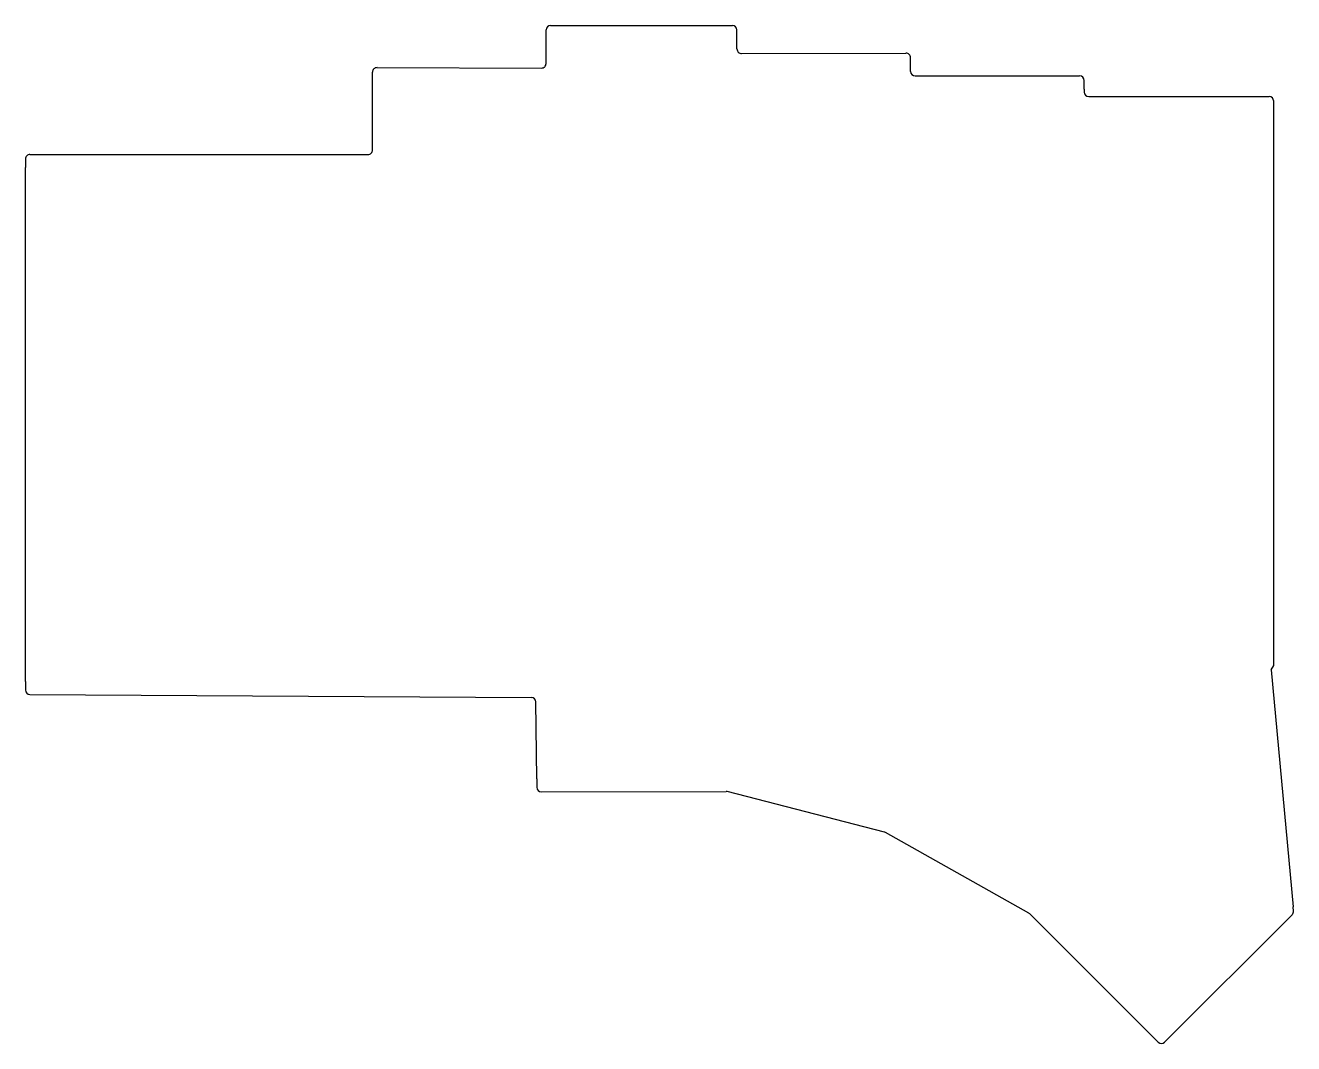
# Model space of a CAD drawing. Header units: millimetres. Extents: x 90 to 228, y -149 to -37.
import ezdxf

# ---------------------------------------------------------------- set-up
doc = ezdxf.new("R2010")
doc.units = ezdxf.units.MM

msp = doc.modelspace()

# ---------------------------------------------------------------- linework, layer by layer
at = {"linetype": 'CONTINUOUS'}
for p, q in [((147.13, -37.41), (167.03, -37.41)), ((146.63, -41.59), (146.63, -37.91)), ((167.53, -40), (167.53, -37.91)), ((168.03, -40.5), (186.03, -40.45)), ((186.53, -42.45), (186.53, -40.95)), ((127.63, -51.05), (127.63, -42.54)), ((128.13, -42.04), (146.13, -42.09)), ((187.03, -42.95), (205.03, -42.95)), ((205.53, -44.4), (205.53, -43.45)), ((205.53, -44.4), (205.53, -44.71)), ((206.03, -45.21), (225.78, -45.21)), ((226.28, -107.51), (226.28, -45.71)), ((89.63, -52.04), (89.63, -52.99)), ((90.13, -51.54), (127.13, -51.55)), ((89.63, -109.24), (89.63, -52.99)), ((226, -107.99), (226.28, -107.51)), ((226, -107.99), (228.42, -133.93)), ((89.63, -109.24), (89.63, -110.18)), ((90.13, -110.68), (145.01, -111)), ((145.61, -119.89), (145.51, -111.49)), ((145.61, -119.89), (145.62, -120.83)), ((146.12, -121.33), (166.33, -121.28)), ((183.66, -125.73), (166.46, -121.3)), ((199.47, -134.61), (183.78, -125.77)), ((228.46, -134.38), (228.42, -133.93)), ((199.58, -134.69), (213.64, -148.75)), ((214.34, -148.75), (228.32, -134.78))]:
    msp.add_line(p, q, dxfattribs=at)
for centre, start, end in [((147.13, -37.91), 90, 180), ((167.03, -37.91), 0, 90), ((168.03, -40), 180, 270.1307), ((146.13, -41.59), 269.8191, 0), ((186.03, -40.95), 0, 90.1307), ((128.13, -42.54), 89.8191, 180), ((187.03, -42.45), 180, 270), ((205.03, -43.45), 0.0254, 90), ((206.03, -44.71), 180.0254, 270), ((225.78, -45.71), 0, 90), ((127.13, -51.05), 269.9849, 0), ((90.13, -52.04), 89.9849, 180.002), ((90.13, -110.18), 180.002, 269.6717), ((145.01, -111.5), 0.6943, 89.6717), ((146.12, -120.83), 180.6943, 270.1347), ((166.33, -121.78), 75.5577, 90.1347), ((183.54, -126.21), 60.6045, 75.5577), ((199.22, -135.05), 45, 60.6045), ((227.96, -134.42), 315, 5.3212), ((213.99, -148.4), 225, 315)]:
    msp.add_arc(centre, 0.5, start, end, dxfattribs=at)

doc.saveas('drawing.dxf')
